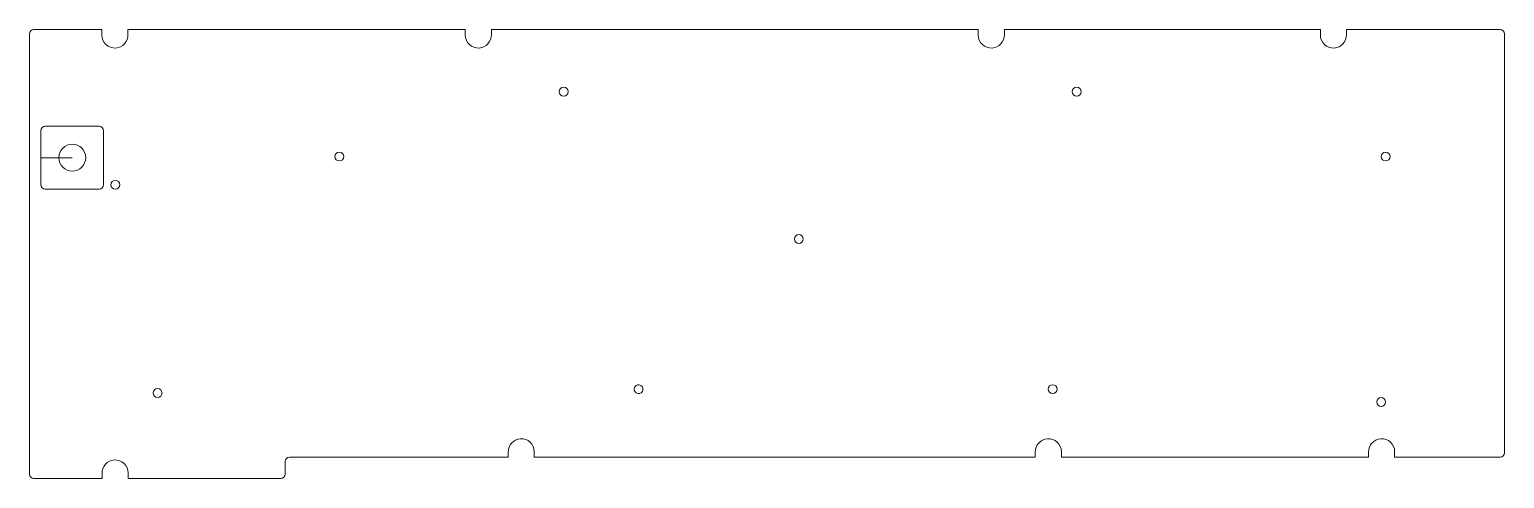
# Model space of a CAD drawing. Header units: millimetres. Extents: x 45 to 374, y 55 to 155.
import ezdxf

# ---------------------------------------------------------------- set-up
doc = ezdxf.new("R2010")
doc.units = ezdxf.units.MM
doc.header["$MEASUREMENT"] = 0
doc.layers.add('Layer 1', color=7, linetype='Continuous', lineweight=0)

# ---------------------------------------------------------------- blocks, each defined once
blk = doc.blocks.new('Block_1')
at = {"layer": 'Layer 1', "color": 3, "lineweight": 13}
for centre in [(163.9, 141.18), (278.2, 141.18), (113.91, 126.72), (347.03, 126.72), (63.99, 120.44), (216.29, 108.37), (272.84, 74.93), (73.41, 74.05), (346.04, 72.07)]:
    blk.add_circle(centre, 0.988, dxfattribs=at)
blk.add_ellipse((180.59, 74.93), major_axis=(-0.975, 0.158), ratio=0.999991, dxfattribs=at)
blk = doc.blocks.new('Block_0')
at = {"layer": 'Layer 1', "color": 1, "lineweight": 13}
blk.add_open_spline([(372.5, 155.01), (372.5, 155.01), (338.31, 155.01), (338.31, 155.01), (338.31, 155.01), (338.31, 153.88), (338.31, 153.88), (338.31, 152.33), (337.15, 150.99), (335.6, 150.88), (333.9, 150.78), (332.49, 152.12), (332.49, 153.78), (332.49, 153.78), (332.49, 155.01), (332.49, 155.01), (332.49, 155.01), (262.08, 155.01), (262.08, 155.01), (262.08, 155.01), (262.08, 153.88), (262.08, 153.88), (262.08, 152.33), (260.91, 150.99), (259.36, 150.88), (257.67, 150.78), (256.26, 152.12), (256.26, 153.78), (256.26, 153.78), (256.26, 155.01), (256.26, 155.01), (256.26, 155.01), (147.78, 155.01), (147.78, 155.01), (147.78, 155.01), (147.78, 153.88), (147.78, 153.88), (147.78, 152.33), (146.61, 150.99), (145.06, 150.88), (143.37, 150.78), (141.96, 152.12), (141.96, 153.78), (141.96, 153.78), (141.96, 155.01), (141.96, 155.01), (141.96, 155.01), (66.82, 155.01), (66.82, 155.01), (66.82, 155.01), (66.82, 153.88), (66.82, 153.88), (66.82, 152.33), (65.65, 150.99), (64.1, 150.88), (62.41, 150.78), (61, 152.12), (61, 153.78), (61, 153.78), (61, 155.01), (61, 155.01), (61, 155.01), (45.86, 155.01), (45.86, 155.01), (45.3, 155.01), (44.87, 154.55), (44.87, 154.02), (44.87, 154.02), (44.87, 56.02), (44.87, 56.02), (44.87, 55.46), (45.33, 55.03), (45.86, 55.03), (45.86, 55.03), (61.03, 55.03), (61.03, 55.03), (61.03, 55.03), (61.03, 56.16), (61.03, 56.16), (61.03, 57.71), (62.19, 59.06), (63.75, 59.16), (65.44, 59.27), (66.85, 57.93), (66.85, 56.27), (66.85, 56.27), (66.85, 55.03), (66.85, 55.03), (66.85, 55.03), (100.86, 55.03), (100.86, 55.03), (101.42, 55.03), (101.85, 55.49), (101.85, 56.02), (101.85, 56.02), (101.85, 58.77), (101.85, 58.77), (101.85, 59.34), (102.31, 59.76), (102.83, 59.76), (102.83, 59.76), (151.52, 59.76), (151.52, 59.76), (151.52, 59.76), (151.52, 60.89), (151.52, 60.89), (151.52, 62.44), (152.68, 63.78), (154.23, 63.89), (155.93, 63.99), (157.34, 62.65), (157.34, 61), (157.34, 61), (157.34, 59.76), (157.34, 59.76), (157.34, 59.76), (268.96, 59.76), (268.96, 59.76), (268.96, 59.76), (268.96, 60.89), (268.96, 60.89), (268.96, 62.44), (270.12, 63.78), (271.67, 63.89), (273.37, 63.99), (274.78, 62.65), (274.78, 61), (274.78, 61), (274.78, 59.76), (274.78, 59.76), (274.78, 59.76), (343.22, 59.76), (343.22, 59.76), (343.22, 59.76), (343.22, 60.89), (343.22, 60.89), (343.22, 62.44), (344.38, 63.78), (345.93, 63.89), (347.63, 63.99), (349.04, 62.65), (349.04, 61), (349.04, 61), (349.04, 59.76), (349.04, 59.76), (349.04, 59.76), (372.53, 59.76), (372.53, 59.76), (373.1, 59.76), (373.52, 60.22), (373.52, 60.75), (373.52, 60.75), (373.52, 154.02), (373.52, 154.02), (373.49, 154.55), (373.03, 155.01), (372.5, 155.01)], degree=3, knots=[0, 0, 0, 0, 1, 1, 1, 2, 2, 2, 3, 3, 3, 4, 4, 4, 5, 5, 5, 6, 6, 6, 7, 7, 7, 8, 8, 8, 9, 9, 9, 10, 10, 10, 11, 11, 11, 12, 12, 12, 13, 13, 13, 14, 14, 14, 15, 15, 15, 16, 16, 16, 17, 17, 17, 18, 18, 18, 19, 19, 19, 20, 20, 20, 21, 21, 21, 22, 22, 22, 23, 23, 23, 24, 24, 24, 25, 25, 25, 26, 26, 26, 27, 27, 27, 28, 28, 28, 29, 29, 29, 30, 30, 30, 31, 31, 31, 32, 32, 32, 33, 33, 33, 34, 34, 34, 35, 35, 35, 36, 36, 36, 37, 37, 37, 38, 38, 38, 39, 39, 39, 40, 40, 40, 41, 41, 41, 42, 42, 42, 43, 43, 43, 44, 44, 44, 45, 45, 45, 46, 46, 46, 47, 47, 47, 48, 48, 48, 49, 49, 49, 50, 50, 50, 51, 51, 51, 52, 52, 52, 52], dxfattribs=at)
at = {"layer": 'Layer 1'}
blk.add_blockref('Block_1', (0, 0), dxfattribs=at)
blk = doc.blocks.new('Block_2')
at = {"layer": 'Layer 1', "color": 3, "lineweight": 13}
for centre in [(163.9, 141.18), (278.2, 141.18), (113.91, 126.72), (347.03, 126.72), (63.99, 120.44), (216.29, 108.37), (272.84, 74.93), (73.41, 74.05), (346.04, 72.07)]:
    blk.add_circle(centre, 0.988, dxfattribs=at)
blk.add_ellipse((180.59, 74.93), major_axis=(-0.975, 0.158), ratio=0.999991, dxfattribs=at)
blk.add_open_spline([(48.37, 133.46), (48.37, 133.46), (60.36, 133.46), (60.36, 133.46), (60.92, 133.46), (61.35, 133), (61.35, 132.47), (61.35, 132.47), (61.35, 120.47), (61.35, 120.47), (61.35, 119.91), (60.89, 119.49), (60.36, 119.49), (60.36, 119.49), (48.37, 119.49), (48.37, 119.49), (47.8, 119.49), (47.38, 119.94), (47.38, 120.47), (47.38, 120.47), (47.38, 132.47), (47.38, 132.47), (47.38, 133), (47.84, 133.46), (48.37, 133.46)], degree=3, knots=[0, 0, 0, 0, 1, 1, 1, 2, 2, 2, 3, 3, 3, 4, 4, 4, 5, 5, 5, 6, 6, 6, 7, 7, 7, 8, 8, 8, 8], dxfattribs=at)

msp = doc.modelspace()

# ---------------------------------------------------------------- linework, layer by layer
at = {"layer": 'Layer 1', "color": 7, "lineweight": 13}
msp.add_line((54.36, 126.47), (47.38, 126.47), dxfattribs=at)
msp.add_circle((54.4, 126.47), 3, dxfattribs=at)

# ---------------------------------------------------------------- block references
at = {"layer": 'Layer 1'}
for name in ['Block_0', 'Block_2']:
    msp.add_blockref(name, (0, 0), dxfattribs=at)

doc.saveas('drawing.dxf')
